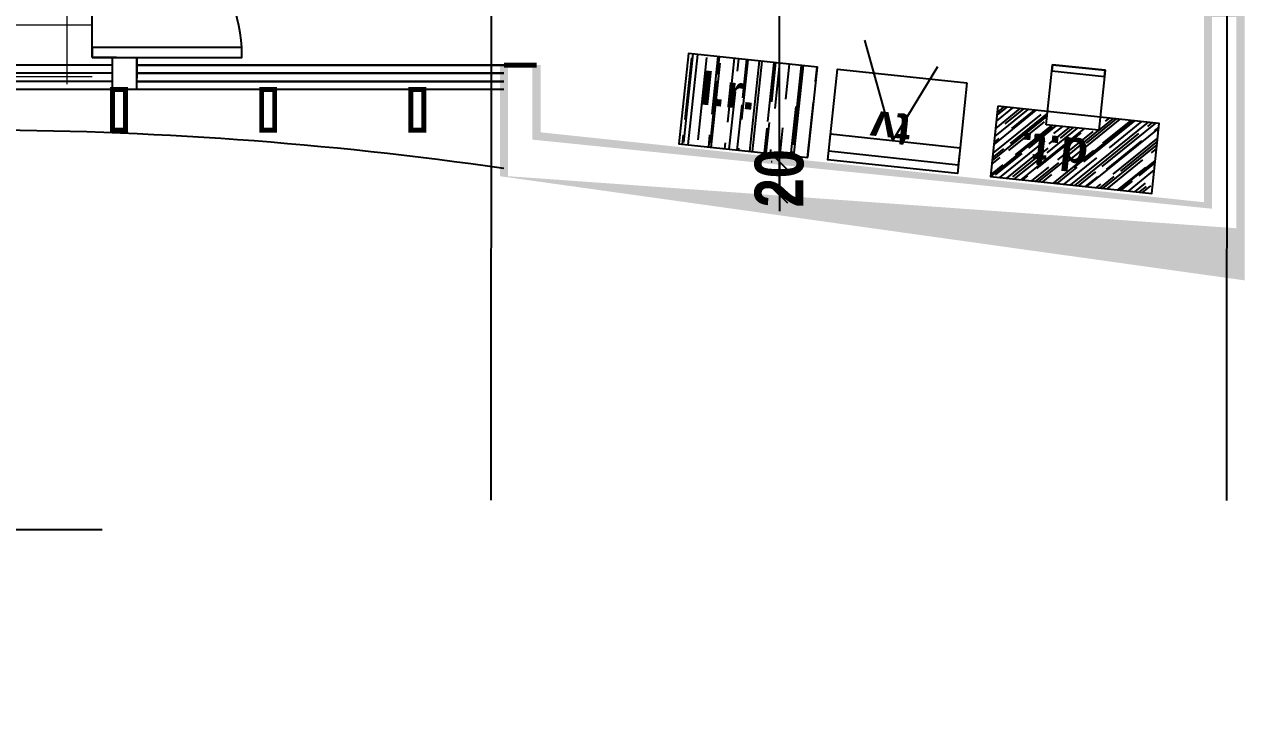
# Model space of a CAD drawing. Extents: x 285329 to 658348, y -83126 to -16980.
# Drawn here: x 359631 to 360380, y -42821 to -42403 of the extents above; entities that cross this region are included whole.
import ezdxf

# ---------------------------------------------------------------- set-up
doc = ezdxf.new("R2010")
doc.units = 0
doc.layers.get('0').update_dxf_attribs({"linetype": 'CONTINUOUS'})
doc.layers.get('DEFPOINTS').update_dxf_attribs({"color": 9, "linetype": 'CONTINUOUS'})
for name, color, linetype in [('AXIS', 1, 'CONTINUOUS'), ('col', 2, 'CONTINUOUS'), ('DOOR', 4, 'CONTINUOUS'), ('FURNITURE', 4, 'CONTINUOUS'), ('HATCH', 8, 'CONTINUOUS'), ('WALL', 7, 'CONTINUOUS'), ('WALL1', 2, 'CONTINUOUS')]:
    doc.layers.add(name, color=color, linetype=linetype)
doc.layers.add('VIS', color=8, linetype='CONTINUOUS', lineweight=18)
doc.styles.add('CITYBLUEPRINT', font='cityb___.ttf', dxfattribs={"width": 0.8})
doc.styles.add('STYLE4', font='arialbd.ttf', dxfattribs={"height": 0.2})
doc.dimstyles.new('50', dxfattribs={"dimtxt": 30, "dimasz": 10, "dimexe": 5, "dimexo": 6, "dimgap": 5, "dimtad": 0, "dimdec": 0, "dimdsep": 46, "dimtxsty": 'CITYBLUEPRINT', "dimblk1": 'OBLIQUE', "dimblk2": 'OBLIQUE', "dimsah": 1, "dimcen": 0.05, "dimdle": 0.03, "dimclre": 22, "dimclrt": 7, "dimadec": 0, "dimazin": 0, "dimtfac": 1, "dimtdec": 0, "dimtix": 1, "dimtmove": 0, "dimatfit": 3, "dimldrblk": 'OBLIQUE', "dimfxl": 1, "dimtolj": 1, "dimtzin": 0, "dimarcsym": 0})

# ---------------------------------------------------------------- blocks, each defined once
blk = doc.blocks.new('sec')
at = {"layer": 'WALL'}
for p, q in [((0, 105.8532076054325), (0, 319.4481774866144)), ((0, 105.8532076054325), (-115.7147705813695, 0)), ((-115.7147705813695, 0), (153.667668904105, 0)), ((0, -105.8532076054325), (0, -153.7743780556848))]:
    blk.add_line(p, q, dxfattribs=at)
at = {"layer": 'WALL', "const_width": 6}
for points in [[(0, 105.8532076054325), (-115.7147705813695, 0), (-201.5248270763404, 0)], [(0, -105.8532076054325), (-115.7147705813695, 0)]]:
    blk.add_lwpolyline(points, dxfattribs=at)
at = {"layer": 'WALL'}
blk.add_circle((0, 0), 57.93203715517805, dxfattribs=at)
blk = doc.blocks.new('tv2')
at = {"layer": 'DOOR'}
for q in [(-170830.8730901755, 60583.73463006303), (-170842.3162486595, 60537.49184714095)]:
    blk.add_line((-170890.4001446274, 60560.21010012861), q, dxfattribs=at)
for points in [[(-170850.3606211175, 60518.61279800005), (-170906.279004103, 60518.61279800005), (-170906.279004103, 60598.61279800009), (-170850.3606211175, 60598.61279800009)], [(-170901.0948326223, 60598.61279800009), (-170890.4001446274, 60598.61279800009), (-170890.4001446274, 60518.61279800005), (-170901.0948326223, 60518.61279800005)]]:
    blk.add_lwpolyline(points, close=True, dxfattribs=at)
at = {"layer": 'DOOR', "insert": (-170893.3259446069, 60550.01146058367), "char_height": 20, "width": 203.81837, "attachment_point": 1, "rotation": 90, "style": 'STYLE4'}
blk.add_mtext('tv', dxfattribs=at)
blk = doc.blocks.new('dt')
at = {"layer": 'DOOR'}
h = blk.add_hatch(dxfattribs=at)
h.set_pattern_fill('AR-RROOF', color=256, scale=7, angle=135, style=0)
h.set_pattern_definition([(135, (-170902.4103645292, 60623.41110139574), (-15.83919189857866, 5.939696961966997), [105, -14, 35, -7]), (135, (-170911.4684023963, 60627.51939179443), (-1.633416664540924, -11.53291160115259), [21, -2.31, 42, -5.25]), (135, (-170909.0925236115, 60621.67868978184), (-29.05501763895524, 22.42235603142542), [56, -9.799999999999997, 28, -7])])
h.paths.add_polyline_path([(-170859.0547791331, 60723.16194796302), (-170902.4103645292, 60723.16194796302), (-170902.4103645292, 60623.41110139574), (-170859.0547791331, 60623.41110139574), (-170859.0547791331, 60659.94951916576), (-170867.2211337512, 60659.94951916576), (-170867.2211337512, 60692.50292349419), (-170859.0547791331, 60692.50292349418)])
h.paths.add_polyline_path([(-170898.325944607, 60660.07543142285), (-170898.325944607, 60705.13460302048), (-170867.675057033, 60705.13460302048), (-170867.675057033, 60660.07543142285)], flags=24)
for points in [[(-170859.0547791331, 60723.16194796302), (-170902.4103645292, 60723.16194796302), (-170902.4103645292, 60623.41110139572), (-170859.0547791331, 60623.41110139572)], [(-170867.2211337512, 60692.50292349418), (-170830.1494684928, 60692.50292349418), (-170830.1494684928, 60659.94951916573), (-170867.2211337512, 60659.94951916576)], [(-170830.1494684928, 60692.50292349418), (-170833.9485897324, 60692.50292349418), (-170833.9485897324, 60659.94951916573), (-170830.1494684928, 60659.94951916573)]]:
    blk.add_lwpolyline(points, close=True, dxfattribs=at)
at = {"layer": 'DOOR', "insert": (-170893.3259446069, 60665.07543142285), "char_height": 20, "width": 203.81837, "attachment_point": 1, "rotation": 90, "style": 'STYLE4'}
blk.add_mtext('d.t.', dxfattribs=at)
blk = doc.blocks.new('_Oblique')
at = {"color": 0, "lineweight": -2}
blk.add_line((-0.5, -0.5), (0.5, 0.5), dxfattribs=at)
blk = doc.blocks.new('*D2704')
at = {"layer": 'DEFPOINTS', "color": 0, "linetype": 'Continuous', "lineweight": 5, "transparency": 16777216}
for p in [(360094.0869122331, -42111.20638652924), (360094.457636379, -42487.10872977113), (360095.9727186532, -42487.10872977113)]:
    blk.add_point(p, dxfattribs=at)
at = {"layer": 'VIS', "color": 0, "linetype": 'Continuous', "lineweight": -2, "transparency": 16777216}
for p, q in [((360094.457636379, -42111.17638652924), (360094.457636379, -42269.84373498705)), ((360094.457636379, -42487.13872977113), (360094.457636379, -42328.47138131333))]:
    blk.add_line(p, q, dxfattribs=at)
at = {"layer": 'VIS', "color": 22, "linetype": 'Continuous', "lineweight": -2, "transparency": 16777216}
for p, q in [((360100.0869122331, -42111.20638652924), (360099.457636379, -42111.20638652924)), ((360089.9727186532, -42487.10872977113), (360089.457636379, -42487.10872977113))]:
    blk.add_line(p, q, dxfattribs=at)
at = {"layer": 'VIS', "color": 0, "linetype": 'Continuous', "lineweight": -2, "transparency": 16777216, "xscale": 10, "yscale": 10, "zscale": 10}
for p, rotation in [((360094.457636379, -42111.20638652924), 90), ((360094.457636379, -42487.10872977113), 270)]:
    blk.add_blockref('_Oblique', p, dxfattribs=dict(at, rotation=rotation))
at = {"layer": 'VIS', "color": 7, "linetype": 'Continuous', "lineweight": 5, "transparency": 16777216, "insert": (360094.457636379, -42299.15755815013), "char_height": 30, "attachment_point": 5, "rotation": 90, "style": 'CITYBLUEPRINT'}
blk.add_mtext('\\A1;376', dxfattribs=at)
blk = doc.blocks.new('*D2705')
at = {"layer": 'DEFPOINTS', "color": 0, "linetype": 'Continuous', "lineweight": 5, "transparency": 16777216}
for p in [(360095.9727186532, -42487.10872977113), (360094.0281648722, -42507.43774976998), (360094.457636379, -42507.43774976998)]:
    blk.add_point(p, dxfattribs=at)
at = {"layer": 'VIS', "color": 0, "linetype": 'Continuous', "lineweight": -2, "transparency": 16777216}
for p, q in [((360094.457636379, -42487.10872977113), (360094.457636379, -42477.10872977113)), ((360094.457636379, -42487.10872977113), (360094.457636379, -42507.43774976998)), ((360094.457636379, -42507.43774976998), (360094.457636379, -42517.43774976998))]:
    blk.add_line(p, q, dxfattribs=at)
at = {"layer": 'VIS', "color": 22, "linetype": 'Continuous', "lineweight": -2, "transparency": 16777216}
for p, q in [((360089.9727186532, -42487.10872977113), (360089.457636379, -42487.10872977113)), ((360100.0281648722, -42507.43774976998), (360099.457636379, -42507.43774976998))]:
    blk.add_line(p, q, dxfattribs=at)
at = {"layer": 'VIS', "color": 0, "linetype": 'Continuous', "lineweight": -2, "transparency": 16777216, "xscale": 10, "yscale": 10, "zscale": 10}
for p, rotation in [((360094.457636379, -42487.10872977113), 270), ((360094.457636379, -42507.43774976998), 90)]:
    blk.add_blockref('_Oblique', p, dxfattribs=dict(at, rotation=rotation))
at = {"layer": 'VIS', "color": 7, "linetype": 'Continuous', "lineweight": 5, "transparency": 16777216, "insert": (360094.457636379, -42497.2732397705), "char_height": 30, "attachment_point": 5, "rotation": 90, "style": 'CITYBLUEPRINT'}
blk.add_mtext('\\A1;20', dxfattribs=at)
blk = doc.blocks.new('*D2706')
at = {"layer": 'DEFPOINTS', "color": 0, "linetype": 'Continuous', "lineweight": 5, "transparency": 16777216}
for p in [(359439.4582765267, -41605.20638652331), (360094.457636379, -41605.20638652331), (360094.0281648722, -42507.43774976998)]:
    blk.add_point(p, dxfattribs=at)
at = {"layer": 'VIS', "color": 22, "linetype": 'Continuous', "lineweight": -2, "transparency": 16777216}
for p, q in [((359445.4582765267, -41605.20638652331), (360099.457636379, -41605.20638652331)), ((360100.0281648722, -42507.43774976998), (360099.457636379, -42507.43774976998))]:
    blk.add_line(p, q, dxfattribs=at)
at = {"layer": 'VIS', "color": 0, "linetype": 'Continuous', "lineweight": -2, "transparency": 16777216}
for p, q in [((360094.457636379, -41605.17638652332), (360094.457636379, -42023.46652642809)), ((360094.457636379, -42507.46774976998), (360094.457636379, -42089.1776098652))]:
    blk.add_line(p, q, dxfattribs=at)
at = {"layer": 'VIS', "color": 0, "linetype": 'Continuous', "lineweight": -2, "transparency": 16777216, "xscale": 10, "yscale": 10, "zscale": 10}
for p, rotation in [((360094.457636379, -41605.20638652331), 90), ((360094.457636379, -42507.43774976998), 270)]:
    blk.add_blockref('_Oblique', p, dxfattribs=dict(at, rotation=rotation))
at = {"layer": 'VIS', "color": 7, "linetype": 'Continuous', "lineweight": 5, "transparency": 16777216, "insert": (360094.457636379, -42056.32206814659), "char_height": 30, "attachment_point": 5, "rotation": 90, "style": 'CITYBLUEPRINT'}
blk.add_mtext('\\A1;902', dxfattribs=at)

msp = doc.modelspace()

# ---------------------------------------------------------------- hatches: boundary and pattern name
at = {"layer": 'AXIS'}
h = msp.add_hatch(dxfattribs=at)
h.set_pattern_fill('AR-RROOF', color=256, scale=0.5, angle=-96.04005347660947, style=0)
h.set_pattern_definition([(83.95994652339053, (349531.7148284332, -329333.5295451714), (15.56944639633646, 26.44855268084826), [190.5, -25.4, 63.5, -12.7]), (83.95994652339053, (349539.8069099807, -329317.4004845284), (15.46089031852697, -14.40683003156762), [38.1, -4.190999999999998, 76.2, -9.525]), (83.95994652339053, (349543.1180711808, -329328.3506862393), (15.41073434431403, 64.77803599962706), [101.6, -17.78, 50.8, -12.7])])
h.paths.add_polyline_path([(360038.547791502, -42420.56207757406), (360032.6638538469, -42476.17003413935), (360111.9074560088, -42484.55488485999), (360117.7913936639, -42428.94692829469)])
at = {"layer": 'VIS', "linetype": 'Continuous', "lineweight": 5}
h = msp.add_hatch(dxfattribs=at)
h.set_pattern_fill('ANSI37', color=256, scale=10, angle=45)
h.set_pattern_definition([(90, (45554.06216365948, -10494.20968663041), (-31.75, 5.3e-15), []), (180, (45554.06216365948, -10494.20968663041), (-5.3e-15, -31.75), [])])
edge = h.paths.add_edge_path()
edge.add_line((359291.9351546786, -39546.08132151574), (359495.5605188328, -39544.77897933281))
edge.add_line((359495.5605188328, -39544.77897933281), (359495.5605188328, -39560.51244355732))
edge.add_line((359495.5605188328, -39560.51244355732), (359912.5832504898, -39560.77718395249))
edge.add_line((359912.5832504898, -39560.77718395248), (359912.5832504884, -39680.80833603888))
edge.add_line((359912.5832504884, -39680.8083360389), (359672.2345023476, -39680.80833603884))
edge.add_line((359672.2345023476, -39680.80833603884), (359672.2345023475, -42439.63843490228))
edge.add_line((359672.2345023475, -42439.63843490228), (359521.9582765273, -42438.42241071579))
edge.add_line((359521.9582765273, -42438.42241071579), (359521.9582765265, -40969.99036234277))
edge.add_line((359521.9582765265, -40969.99036234277), (358854.3774193894, -40971.20638652929))
edge.add_line((358854.3774193894, -40971.20638652929), (358851.458276528, -40793.12591965358))
edge.add_line((358851.458276528, -40793.12591965358), (359524.0946163191, -40793.12591965358))
edge.add_line((359524.0946163191, -40793.12591965358), (359520.8901066297, -39680.8083360376))
edge.add_line((359520.8901066297, -39680.80833603759), (359293.0033245754, -39680.80833603765))
edge.add_line((359293.0033245754, -39680.80833603765), (359291.2206029704, -39546.08589162828))

# ---------------------------------------------------------------- linework, layer by layer
at = {"layer": 'AXIS'}
for p, q in [((359917.782022813, -39110.82240559598), (359917.2540779577, -42695.10451084279)), ((360369.7309561102, -39110.88897516478), (360369.2030112549, -42695.17108041158))]:
    msp.add_line(p, q, dxfattribs=at)
at = {"layer": 'DOOR'}
msp.add_lwpolyline([(360111.9074560088, -42484.55488485999), (360117.7913936639, -42428.94692829469), (360038.547791502, -42420.56207757406), (360032.6638538469, -42476.17003413935)], close=True, dxfattribs=at)
at = {"layer": 'FURNITURE'}
msp.add_line((359672.2309561089, -42422.99239420748), (359764.1943070613, -42422.99239420748), dxfattribs=at)
at = {"layer": 'FURNITURE', "flags": 128}
msp.add_lwpolyline([(359672.2309561089, -42422.99239420748), (359764.1943070613, -42422.99239420748), (359764.1943070613, -42416.99239420748), (359672.2309561089, -42416.99239420748), (359672.2309561089, -42422.99239420748)], dxfattribs=at)
at = {"layer": 'FURNITURE'}
for points in [[(359684.7309561101, -42427.72617808852), (359521.9582765281, -42427.72617808852)], [(359925.2573249212, -42427.72617808854), (359699.7309561102, -42427.72617808852)], [(359699.73095611, -42427.72617808851), (359925.2573249209, -42427.72617808851)], [(359925.2573249212, -42442.72617808854), (359268.9319077158, -42442.7261780885)]]:
    msp.add_lwpolyline(points, dxfattribs=at)
msp.add_arc((359668.7500879606, -42422.53396374393), 95.60495778286791, 3.322909330993219, 87.9134644442629, dxfattribs=at)
at = {"layer": 'FURNITURE', "ltscale": 3}
msp.add_arc((359597.0946163207, -44763.00852458512), 2295.294546496601, 81.78014383166024, 98.21985616833969, dxfattribs=at)
at = {"layer": 'HATCH', "linetype": 'ByBlock', "ltscale": 3}
msp.add_line((359672.2309561088, -42422.99239420748), (359672.2309561086, -42326.99239420691), dxfattribs=at)
at = {"layer": 'WALL', "ltscale": 3}
for p, q in [((359687.2309561088, -42422.99239420748), (359672.2309561089, -42422.99239420748)), ((359699.7309561084, -42422.99239420748), (359699.7309561095, -42435.72617808852))]:
    msp.add_line(p, q, dxfattribs=at)
at = {"layer": 'WALL', "linetype": 'Continuous', "ltscale": 3}
for p, q in [((359684.7309561101, -42442.72617808852), (359684.7309561088, -42422.99239420748)), ((359699.7309561088, -42442.72617808853), (359699.7309561088, -42422.99239420748))]:
    msp.add_line(p, q, dxfattribs=at)
at = {"layer": 'WALL', "linetype": 'Continuous', "ltscale": 3, "const_width": 5}
for points in [[(360377.730956108, -42395.63843490234), (360377.7309561082, -42534.57508031515), (359925.2573249208, -42491.29412971539), (359925.2573249207, -42427.72617808854)], [(359945.2573249209, -42427.72617808851), (359945.2573249209, -42471.29412971549), (360357.7309561082, -42514.57508031509), (360357.7309561102, -42395.63843490234), (360377.7309561103, -42395.63843490234)]]:
    msp.add_lwpolyline(points, dxfattribs=at)
at = {"layer": 'WALL', "linetype": 'Continuous', "const_width": 3}
for points in [[(359925.2573249209, -42427.72617808854), (359945.2573249209, -42427.72617808851)], [(359684.7309561101, -42442.72617808852), (359684.7309561101, -42467.71397808853), (359684.73095611, -42442.72617808852), (359684.7309561101, -42467.71397808853), (359692.7309561102, -42467.71397808853), (359692.7309561102, -42442.72617808852), (359684.7309561101, -42442.72617808852)], [(359776.3672959021, -42442.72617808853), (359776.3672959021, -42467.71397808853), (359776.3672959019, -42442.72617808853), (359776.3672959021, -42467.71397808853), (359784.367295902, -42467.71397808853), (359784.367295902, -42442.72617808853), (359776.3672959021, -42442.72617808853)], [(359776.367295902, -42442.72617808853), (359776.367295902, -42467.71397808853), (359776.3672959018, -42442.72617808853), (359776.367295902, -42467.71397808853), (359784.3672959019, -42467.71397808853), (359784.3672959019, -42442.72617808853), (359776.367295902, -42442.72617808853)], [(359868.0036356937, -42442.72617808853), (359868.0036356937, -42467.71397808853), (359868.0036356937, -42442.72617808853), (359868.0036356937, -42467.71397808853), (359876.0036356938, -42467.71397808853), (359876.0036356938, -42442.72617808853), (359868.0036356937, -42442.72617808853)]]:
    msp.add_lwpolyline(points, dxfattribs=at)
at = {"layer": 'WALL', "linetype": 'Continuous', "ltscale": 3}
for points in [[(359684.7309561101, -42432.72617808852), (359521.9582765281, -42432.72617808852)], [(359925.2573249212, -42432.72617808854), (359699.7309561102, -42432.72617808852)], [(359699.73095611, -42432.72617808852), (359925.2573249209, -42432.72617808849)], [(359684.7309561101, -42437.72617808852), (359521.9582765281, -42437.72617808852)], [(359925.2573249212, -42437.72617808853), (359699.7309561102, -42437.72617808852)], [(359699.7309561101, -42437.72617808851), (359925.2573249209, -42437.72617808849)]]:
    msp.add_lwpolyline(points, dxfattribs=at)

# ---------------------------------------------------------------- block references
at = {"layer": 'col', "rotation": 83.95994652339053}
for name, p in [('tv2', (438369.8458445329, 121095.2364851623)), ('dt', (438593.0805554463, 121067.9814952922))]:
    msp.add_blockref(name, p, dxfattribs=at)
at = {"layer": 'WALL1', "xscale": 0.7000000000116418, "yscale": 0.7000000000116418, "zscale": 0.7000000000116418}
msp.add_blockref('sec', (359570.7639443995, -42712.99001854486), dxfattribs=at)

# ---------------------------------------------------------------- texts
at = {"layer": 'DOOR', "insert": (360045.0076372118, -42451.78133430478), "char_height": 20, "width": 203.81837, "attachment_point": 7, "rotation": 353.95994652339056, "style": 'STYLE4'}
msp.add_mtext('l.r.', dxfattribs=at)

# ---------------------------------------------------------------- dimensions: what is measured, and where the dimension line sits
at = {"layer": 'VIS', "linetype": 'Continuous', "lineweight": 5}
for base, p1, p2, picture, middle in [((360094.457636379, -41605.20638652331), (360094.0281648722, -42507.43774976998), (359439.4582765267, -41605.20638652331), '*D2706', (360094.457636379, -42056.32206814659)), ((360094.457636379, -42487.10872977113), (360094.0869122331, -42111.20638652924), (360095.9727186532, -42487.10872977113), '*D2704', (360094.457636379, -42299.15755815013)), ((360094.457636379, -42507.43774976998), (360095.9727186532, -42487.10872977113), (360094.0281648722, -42507.43774976998), '*D2705', (360094.457636379, -42497.2732397705))]:
    dim = msp.add_linear_dim(base=base, p1=p1, p2=p2, angle=90, dimstyle='50', override={"dimtmove": 1}, dxfattribs=at)
    dim.commit()
    dim.dimension.update_dxf_attribs({"geometry": picture, "text_midpoint": middle})

doc.saveas('drawing.dxf')
